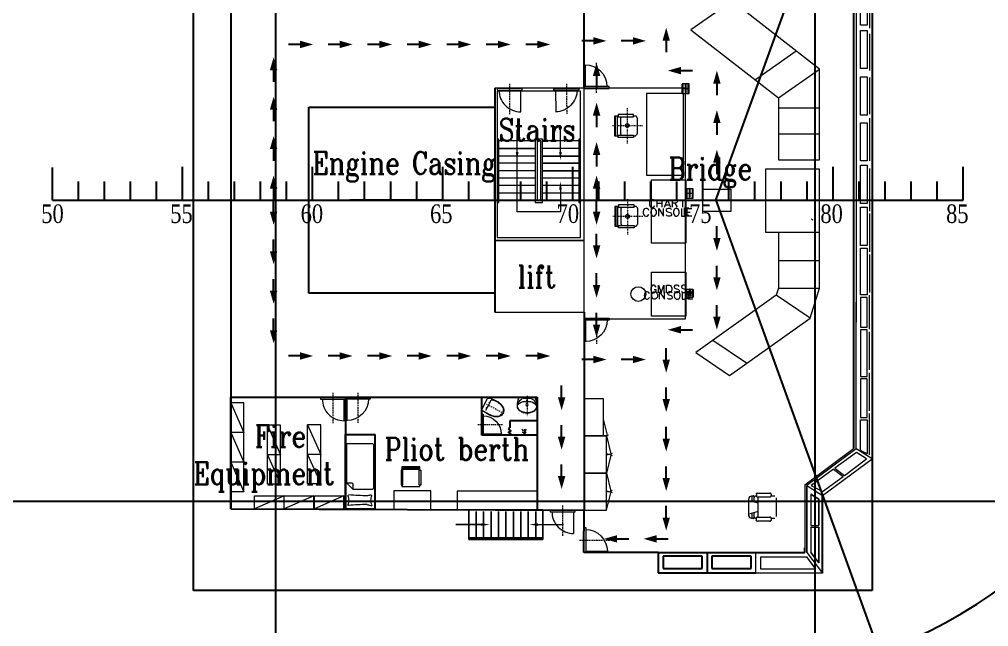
# Model space of a CAD drawing. Header units: millimetres. Extents: x -4 to 3776, y -4 to 4079.
# Drawn here: x 545.8 to 676.2, y 287.3 to 368.9 of the extents above; entities that cross this region are included whole.
import ezdxf
from ezdxf import colors
from ezdxf.entities.mleader import LeaderData, LeaderLine
from ezdxf.math import Vec2, Vec3

# ---------------------------------------------------------------- set-up
doc = ezdxf.new("R2010")
doc.units = ezdxf.units.MM
doc.linetypes.add('ACAD_ISO04W100', pattern=[30, 24, -3, 0, -3])
doc.linetypes.add('PDF_IMPORT', pattern=[1, 0.8, -0.2])
for name, color, linetype in [('BK_kedu', 255, 'Continuous'), ('PDF_0', 7, 'Continuous'), ('PDF_Back', 7, 'Continuous'), ('PDF_DECK', 7, 'Continuous'), ('PDF_DOOR', 7, 'Continuous'), ('PDF_EL_EQUIP', 7, 'Continuous'), ('PDF_frame', 7, 'Continuous'), ('PDF_FUR', 7, 'Continuous'), ('PDF_FURN', 7, 'Continuous'), ('PDF_JOINERWOEK', 7, 'Continuous'), ('PDF_SANITARY', 7, 'Continuous'), ('PDF_TEXT', 7, 'Continuous'), ('PDF_WALL', 7, 'Continuous'), ('PDF_WINDOWS', 7, 'Continuous')]:
    doc.layers.add(name, color=color, linetype=linetype)
doc.layers.add('Sheet$GRID', color=254, linetype='Continuous', true_color=0xbebebe)
doc.layers.add('刻度', color=3, linetype='ACAD_ISO04W100', lineweight=13)
doc.styles.add('ROMANC', font='ROMANC.shx', dxfattribs={"width": 0.8, "bigfont": 'HZDX.shx'})
doc.styles.get("Standard").update_dxf_attribs({"font": 'arial.ttf'})
doc.dimstyles.new('ISO-25', dxfattribs={"dimtxt": 2.5, "dimasz": 2.5, "dimexe": 1.25, "dimexo": 0.625, "dimtad": 1, "dimtxsty": 'Standard', "dimcen": 2.5, "dimadec": 0, "dimazin": 0, "dimtfac": 1, "dimtmove": 0, "dimatfit": 3, "dimfxl": 1, "dimarcsym": 0})

# ---------------------------------------------------------------- blocks, each defined once
blk = doc.blocks.new('BK_0.7')
at = {"color": 4, "lineweight": 25}
for p, q in [((0, 0), (0, 4.41)), ((17.5, 0), (17.5, 4.5)), ((3.5, 0), (3.5, 2.5)), ((7, 0), (7, 2.5)), ((10.5, 0), (10.5, 2.51)), ((14, 0), (14, 2.5)), ((0, 0), (3.5, 0)), ((3.5, 0), (7, 0)), ((7, 0), (10.5, 0)), ((10.5, 0), (14, 0)), ((14, 0), (17.5, 0))]:
    blk.add_line(p, q, dxfattribs=at)
blk = doc.blocks.new('wai bu lou ti')
at = {"layer": 'PDF_0', "transparency": 33554559}
blk.add_hatch(color=256, dxfattribs=at).paths.add_polyline_path([(3603.81, 3634.08), (3603.81, 3633.71), (3604.92, 3633.9)])
at = {"layer": 'PDF_0', "lineweight": 0}
for points in [[(3612.08, 3631.91), (3602.1, 3631.91), (3602.1, 3635.89), (3612.08, 3635.89)], [(3602.1, 3635.66), (3612.08, 3635.66)], [(3603.11, 3632.14), (3603.11, 3635.66)], [(3604.09, 3632.14), (3604.09, 3635.66)], [(3605.1, 3632.14), (3605.1, 3635.66)], [(3606.12, 3632.14), (3606.12, 3635.66)], [(3607.09, 3632.14), (3607.09, 3635.66)], [(3608.11, 3632.14), (3608.11, 3635.66)], [(3609.08, 3632.14), (3609.08, 3635.66)], [(3610.1, 3632.14), (3610.1, 3635.66)], [(3611.11, 3632.14), (3611.11, 3635.66)], [(3612.08, 3632.14), (3612.08, 3635.66)], [(3611.39, 3633.9), (3614.86, 3633.9)]]:
    blk.add_lwpolyline(points, dxfattribs=at)
for points in [[(3602.1, 3631.91), (3602.1, 3635.89), (3612.08, 3635.89), (3612.08, 3631.91)], [(3612.08, 3631.91), (3612.08, 3635.89), (3602.1, 3635.89), (3602.1, 3631.91)], [(3612.08, 3635.66), (3602.1, 3635.66)], [(3603.11, 3635.66), (3603.11, 3632.14)], [(3604.09, 3635.66), (3604.09, 3632.14)], [(3605.1, 3635.66), (3605.1, 3632.14)], [(3606.12, 3635.66), (3606.12, 3632.14)], [(3607.09, 3635.66), (3607.09, 3632.14)], [(3608.11, 3635.66), (3608.11, 3632.14)], [(3609.08, 3635.66), (3609.08, 3632.14)], [(3610.1, 3635.66), (3610.1, 3632.14)], [(3611.11, 3635.66), (3611.11, 3632.14)], [(3612.08, 3635.66), (3612.08, 3632.14)], [(3600.34, 3633.9), (3603.81, 3633.9)]]:
    blk.add_lwpolyline(points, close=True, dxfattribs=at)
at = {"layer": 'PDF_0', "lineweight": 0, "transparency": 33554559}
blk.add_solid([(3611.39, 3633.71), (3611.39, 3634.08), (3610.28, 3633.9)], dxfattribs=at)
blk = doc.blocks.new('chuang')
at = {"color": 4, "lineweight": 25}
for p, q in [((3509.12, 3491.26), (3513.12, 3491.26)), ((3509.12, 3491.26), (3509.62, 3491.26)), ((3509.12, 3491.26), (3509.12, 3481.26)), ((3513.12, 3491.26), (3513.12, 3481.26)), ((3509.12, 3481.26), (3513.12, 3481.26))]:
    blk.add_line(p, q, dxfattribs=at)
at = {"layer": 'PDF_FUR', "lineweight": 0}
for points in [[(3512.06, 3490.68, -0.024346), (3509.54, 3490.8, 0.575625), (3509.47, 3490.72)], [(3512.59, 3489.37, 0.114684), (3512.08, 3489.49, 0.024287), (3509.56, 3489.37)]]:
    blk.add_lwpolyline(points, format="xyb", dxfattribs=at)
for points in [[(3512.75, 3488.64), (3510.14, 3488.64), (3509.33, 3487.82), (3509.33, 3482.61)], [(3510.03, 3487.82), (3509.33, 3487.82), (3510.14, 3488.64), (3510.14, 3487.94)], [(3512.91, 3482.61), (3512.91, 3488.52)], [(3509.44, 3482.45), (3512.75, 3482.45)]]:
    blk.add_lwpolyline(points, dxfattribs=at)
for centre, radius, start, end in [((3507.67, 3490.11), 1.89, 359.7639, 19.0993), ((3507.67, 3490.11), 1.89, 340.9715, 0.3028), ((3512.07, 3491.89), 1.17, 270.4831, 296.631), ((3514.45, 3490.11), 1.89, 160.9715, 180.3028), ((3514.45, 3490.11), 1.89, 179.7639, 199.0993), ((3512.61, 3490.78), 0.0694, 340.9685, 100.681), ((3509.53, 3489.47), 0.0595, 160.9685, 280.681), ((3512.59, 3489.47), 0.0596, 259.3961, 19.0994), ((3512.73, 3488.5), 0.136, 359.9999, 90.0001), ((3510.01, 3487.92), 0.136, 269.9999, 0.0001), ((3509.42, 3482.59), 0.136, 179.9999, 270.0001), ((3512.73, 3482.59), 0.136, 269.9999, 0.0001)]:
    blk.add_arc(centre, radius, start, end, dxfattribs=at)
blk = doc.blocks.new('ma tong')
at = {"layer": 'PDF_SANITARY', "lineweight": 0}
for points in [[(3769.29, 3592.26), (3770.12, 3592.82), (3770.17, 3592.82)], [(3769.19, 3591.94), (3769.84, 3590.69)], [(3770.3, 3590.88), (3769.98, 3591.52), (3769.61, 3592.22)], [(3769.7, 3592.49), (3770.12, 3592.77), (3770.21, 3592.77)], [(3770.21, 3591.66), (3770.07, 3591.62)], [(3770.3, 3591.71), (3770.3, 3591.71)], [(3770.49, 3591.8), (3770.35, 3591.75)], [(3770.54, 3591.85), (3770.54, 3591.85)], [(3770.77, 3591.94), (3770.63, 3591.89)], [(3770.81, 3591.99), (3770.81, 3591.99)], [(3771.04, 3592.08), (3770.91, 3592.03)], [(3771.09, 3592.12), (3771.09, 3592.12)], [(3771.28, 3592.22), (3771.14, 3592.17)], [(3771.37, 3592.26), (3771.37, 3592.26)], [(3771.55, 3592.36), (3771.41, 3592.31)], [(3771.65, 3592.4), (3771.65, 3592.4)], [(3771.83, 3592.49), (3771.69, 3592.45)], [(3771.88, 3592.54), (3771.88, 3592.54)], [(3770.17, 3590.55), (3771.04, 3590.92), (3771.14, 3590.97)]]:
    blk.add_lwpolyline(points, dxfattribs=at)
for points in [[(3771.65, 3592.96, 0.106921), (3771.19, 3593.09, 0.074197), (3770.68, 3593.05)], [(3771.63, 3592.92, 0.106611), (3771.19, 3593.05, 0.074202), (3770.69, 3593.01)], [(3771.53, 3591.34, 0.074202), (3771.85, 3591.72, 0.106611), (3772.01, 3592.14)], [(3771.56, 3591.3, 0.074197), (3771.89, 3591.69, 0.106921), (3772.05, 3592.14)], [(3772.11, 3592.63), (3771.97, 3592.59, 0.061061), (3771.91, 3592.7)], [(3770.54, 3590.78), (3771.04, 3590.97), (3771.09, 3591.01, 0.053551), (3771.52, 3591.31)]]:
    blk.add_lwpolyline(points, format="xyb", dxfattribs=at)
for points in [[(3769.75, 3591.85), (3769.7, 3591.94), (3769.75, 3591.99), (3769.8, 3591.85)], [(3770.07, 3591.2), (3770.12, 3591.11), (3770.17, 3591.11), (3770.12, 3591.2)]]:
    blk.add_lwpolyline(points, close=True, dxfattribs=at)
at = {"layer": 'PDF_SANITARY', "linetype": 'PDF_IMPORT', "lineweight": 0, "ltscale": 0.103392}
blk.add_lwpolyline([(3770.03, 3591.57), (3769.75, 3591.43)], dxfattribs=at)
at = {"layer": 'PDF_SANITARY', "lineweight": 0}
for centre, radius, start, end in [((3771.25, 3590.53), 2.57, 102.9636, 115.2251), ((3771.25, 3590.53), 2.52, 102.9636, 115.2249), ((3771.16, 3592.19), 0.809, 36.03, 58.4144), ((3771.16, 3592.19), 0.902, 36.0299, 58.508), ((3769.4, 3592.1), 0.254, 122.0845, 206.8776), ((3771.48, 3592.38), 0.486, 23.0184, 36.9874), ((3771.16, 3592.19), 0.809, 355.7262, 18.1105), ((3771.53, 3592.33), 0.486, 17.1531, 31.1222), ((3771.53, 3592.33), 0.532, 17.1482, 31.125), ((3771.16, 3592.19), 0.902, 355.6326, 18.1107), ((3770.05, 3590.81), 0.254, 207.263, 292.056), ((3770.47, 3590.99), 0.208, 207.2634, 292.0541), ((3769.87, 3593.21), 2.57, 298.9154, 311.1769)]:
    blk.add_arc(centre, radius, start, end, dxfattribs=at)
blk = doc.blocks.new('xi shou tai')
at = {"layer": 'PDF_SANITARY', "linetype": 'PDF_IMPORT', "lineweight": 0, "ltscale": 0.138715}
blk.add_lwpolyline([(3766.46, 3590.29), (3766.46, 3593.06)], dxfattribs=at)
at = {"layer": 'PDF_SANITARY', "lineweight": 0}
blk.add_lwpolyline([(3767.54, 3590.59, 0.078584), (3767.71, 3591.63), (3767.75, 3591.72), (3767.75, 3591.81), (3767.71, 3591.91), (3767.66, 3592), (3767.62, 3592.09), (3767.57, 3592.18), (3767.48, 3592.28), (3767.43, 3592.37), (3767.34, 3592.41), (3767.2, 3592.46), (3767.11, 3592.51), (3766.97, 3592.55), (3766.88, 3592.6), (3766.74, 3592.64), (3766.6, 3592.64), (3766.46, 3592.64), (3766.32, 3592.64), (3766.23, 3592.64), (3766.09, 3592.6), (3765.95, 3592.6), (3765.86, 3592.55), (3765.72, 3592.51), (3765.63, 3592.41), (3765.53, 3592.37), (3765.44, 3592.28), (3765.35, 3592.23), (3765.3, 3592.14), (3765.21, 3592.04), (3765.16, 3591.95), (3765.16, 3591.86), (3765.16, 3591.72), (3765.16, 3591.63, 0.087176), (3765.34, 3590.59)], format="xyb", dxfattribs=at)
blk.add_lwpolyline([(3767.11, 3590.66), (3765.81, 3590.66)], dxfattribs=at)
for centre, radius in [((3766.44, 3591.51), 0.162), ((3766.44, 3590.96), 0.0694)]:
    blk.add_circle(centre, radius, dxfattribs=at)
for centre, radius, start, end in [((3766.25, 3591.7), 1.09, 180.7415, 243.0343), ((3766.62, 3591.65), 1.04, 294.7683, 0.7637), ((3766.11, 3592.34), 1.27, 223.6266, 274.856), ((3766.44, 3590.96), 0.208, 25.9375, 154.0625), ((3766.71, 3592.34), 1.27, 265.144, 316.3734)]:
    blk.add_arc(centre, radius, start, end, dxfattribs=at)
for points in [[(3765.8, 3592.48), (3765.38, 3592.31), (3765.14, 3592), (3765.17, 3591.67)], [(3767.14, 3592.47), (3766.74, 3592.64), (3766.22, 3592.64), (3765.8, 3592.48)], [(3767.7, 3591.65), (3767.76, 3591.98), (3767.54, 3592.29), (3767.14, 3592.47)]]:
    blk.add_open_spline(points, degree=3, dxfattribs=at)
blk = doc.blocks.new('淋浴头')
at = {"layer": 'PDF_SANITARY', "lineweight": 0}
for points in [[(3767.92, 3591.66), (3767.92, 3591.15)], [(3768.11, 3591.52), (3768.39, 3591.71)], [(3767.65, 3591.43), (3768.39, 3591.43)], [(3768.11, 3591.29), (3768.39, 3591.15)]]:
    blk.add_lwpolyline(points, dxfattribs=at)
blk.add_circle((3767.9, 3591.45), 0.116, dxfattribs=at)
blk = doc.blocks.new('厕所')
at = {"color": 4, "lineweight": 25}
for p, q in [((3738.24, 3597.71), (3730.74, 3597.71)), ((3730.74, 3597.71), (3730.74, 3592.72)), ((3734.33, 3596.87), (3734.49, 3596.75)), ((3734.49, 3595.79), (3734.49, 3596.75)), ((3738.24, 3595.79), (3734.49, 3595.79))]:
    blk.add_line(p, q, dxfattribs=at)
blk.add_lwpolyline([(3734.49, 3597.71), (3734.65, 3597.54), (3734.33, 3597.32), (3734.65, 3597.13), (3734.33, 3596.87)], dxfattribs=at)
at = {"layer": 'PDF_DOOR', "lineweight": 0}
blk.add_lwpolyline([(3730.74, 3597.71), (3730.74, 3594.92), (3730.93, 3594.92), (3730.93, 3597.71)], close=True, dxfattribs=at)
blk.add_lwpolyline([(3730.93, 3597.54), (3733.36, 3597.54)], dxfattribs=at)
at = {"layer": 'PDF_DOOR', "linetype": 'PDF_IMPORT', "lineweight": 0, "ltscale": 0.231192}
blk.add_lwpolyline([(3730.22, 3596.31), (3733.62, 3596.31)], dxfattribs=at)
at = {"layer": 'PDF_DOOR', "lineweight": 0}
blk.add_arc((3730.92, 3597.56), 2.44, 270, 0, dxfattribs=at)
at = {"color": 4, "lineweight": 25, "rotation": 270}
blk.add_blockref('淋浴头', (145.03, 7365.31), dxfattribs=at)
at = {"color": 4, "lineweight": 25}
for name, p in [('ma tong', (-38.36, 2.18)), ('xi shou tai', (-29.62, 2.13))]:
    blk.add_blockref(name, p, dxfattribs=at)
blk = doc.blocks.new('men')
at = {"layer": 'PDF_DOOR', "lineweight": 0}
blk.add_lwpolyline([(3722.17, 3595.9), (3722.17, 3593.11), (3722.37, 3593.11), (3722.37, 3595.9)], close=True, dxfattribs=at)
blk.add_lwpolyline([(3722.37, 3595.73), (3724.8, 3595.73)], dxfattribs=at)
at = {"layer": 'PDF_DOOR', "linetype": 'PDF_IMPORT', "lineweight": 0, "ltscale": 0.231192}
blk.add_lwpolyline([(3721.66, 3594.5), (3725.05, 3594.5)], dxfattribs=at)
at = {"layer": 'PDF_DOOR', "lineweight": 0}
blk.add_arc((3722.35, 3595.75), 2.44, 270, 0, dxfattribs=at)
blk = doc.blocks.new('内部楼梯')
at = {"layer": 'PDF_0', "lineweight": 0}
for points in [[(3611.23, 3568), (3611.23, 3570.96)], [(3617.05, 3568), (3617.05, 3570.96)], [(3613.63, 3569.48), (3608.78, 3569.48)], [(3617.05, 3562.91), (3617.05, 3559.95), (3611.23, 3559.95), (3611.23, 3569.48)], [(3619.5, 3569.48), (3614.65, 3569.48)], [(3619.5, 3568.46), (3614.65, 3568.46)], [(3613.63, 3567.44), (3608.78, 3567.44)], [(3613.63, 3566.47), (3608.78, 3566.47)], [(3613.63, 3565.45), (3608.78, 3565.45)], [(3613.63, 3564.48), (3608.78, 3564.48)], [(3619.5, 3564.48), (3614.65, 3564.48)], [(3613.63, 3563.47), (3608.78, 3563.47)], [(3619.5, 3563.47), (3614.65, 3563.47)], [(3613.63, 3562.45), (3608.78, 3562.45)], [(3619.5, 3562.45), (3614.65, 3562.45)], [(3613.63, 3561.48), (3608.78, 3561.48)], [(3619.5, 3561.48), (3614.65, 3561.48)]]:
    blk.add_lwpolyline(points, dxfattribs=at)
for points in [[(3608.78, 3561.2), (3608.78, 3569.71), (3608.54, 3569.71), (3608.54, 3561.2)], [(3613.63, 3569.71), (3613.63, 3561.2), (3614.65, 3561.2), (3614.65, 3569.71)], [(3613.91, 3569.48), (3613.91, 3561.48), (3614.42, 3561.48), (3614.42, 3569.48)], [(3619.73, 3561.2), (3619.73, 3569.71), (3619.5, 3569.71), (3619.5, 3561.2)], [(3608.78, 3568.46), (3613.63, 3568.46)], [(3614.65, 3567.44), (3619.5, 3567.44)], [(3614.65, 3566.47), (3619.5, 3566.47)], [(3614.65, 3565.45), (3619.5, 3565.45)]]:
    blk.add_lwpolyline(points, close=True, dxfattribs=at)
at = {"layer": 'PDF_0', "lineweight": 0, "transparency": 33554559}
for points in [[(3611.41, 3568), (3611.04, 3568), (3611.23, 3566.89)], [(3617.24, 3568), (3616.87, 3568), (3617.05, 3566.89)], [(3617.24, 3562.91), (3616.87, 3562.91), (3617.05, 3564.02)]]:
    blk.add_solid(points, dxfattribs=at)
at = {"layer": 'PDF_DOOR', "lineweight": 0}
for points in [[(3608.54, 3575.81), (3608.54, 3575.81)], [(3619.73, 3575.81), (3619.73, 3575.81)]]:
    blk.add_lwpolyline(points, dxfattribs=at)
at = {"layer": 'PDF_JOINERWOEK', "lineweight": 0}
blk.add_lwpolyline([(3608.54, 3576.18), (3608.54, 3556.48), (3619.73, 3556.48), (3619.73, 3576.18)], close=True, dxfattribs=at)
blk = doc.blocks.new('boli')
at = {"lineweight": 25}
for p, q in [((5456.64, 3248.77), (5463.2, 3248.77)), ((5456.64, 3248.77), (5456.64, 3246.04)), ((5463.2, 3248.77), (5469.77, 3248.77)), ((5463.2, 3248.77), (5463.2, 3246.04)), ((5478.74, 3248.77), (5478.74, 3238.37)), ((5462.55, 3248.26), (5457.29, 3248.26)), ((5457.29, 3248.26), (5457.29, 3246.6)), ((5462.55, 3246.6), (5462.55, 3248.26)), ((5463.85, 3248.26), (5463.85, 3246.6)), ((5469.12, 3248.26), (5463.85, 3248.26)), ((5469.12, 3246.6), (5469.12, 3248.26)), ((5456.64, 3246.04), (5463.2, 3246.04)), ((5457.29, 3246.6), (5462.55, 3246.6)), ((5463.2, 3246.04), (5469.77, 3246.04)), ((5463.85, 3246.6), (5469.12, 3246.6)), ((5469.77, 3246.04), (5476.33, 3246.04)), ((5476.33, 3246.04), (5476.33, 3245.72)), ((5485.4, 3233.47), (5485.4, 3163.88)), ((5482.9, 3232.03), (5482.9, 3165.27)), ((5478.74, 3148.53), (5478.74, 3158.98)), ((5456.64, 3151.3), (5463.2, 3151.3)), ((5456.64, 3151.3), (5456.64, 3148.57)), ((5463.2, 3151.3), (5469.77, 3151.3)), ((5463.2, 3151.3), (5463.2, 3148.57)), ((5469.77, 3151.3), (5476.33, 3151.3)), ((5476.33, 3151.3), (5476.33, 3151.94)), ((5462.55, 3150.79), (5457.29, 3150.79)), ((5457.29, 3150.79), (5457.29, 3149.13)), ((5462.55, 3149.13), (5462.55, 3150.79)), ((5469.12, 3150.79), (5463.85, 3150.79)), ((5463.85, 3150.79), (5463.85, 3149.13)), ((5469.12, 3149.13), (5469.12, 3150.79)), ((5456.64, 3148.57), (5463.2, 3148.57)), ((5457.29, 3149.13), (5462.55, 3149.13)), ((5463.2, 3148.57), (5469.77, 3148.57)), ((5463.85, 3149.13), (5469.12, 3149.13))]:
    blk.add_line(p, q, dxfattribs=at)
at = {"layer": 'PDF_0', "lineweight": 0}
for points in [[(5476.61, 3246.04), (5478.74, 3248.77), (5469.77, 3248.77), (5469.77, 3246.04)], [(5477.17, 3242.62), (5478.23, 3242.62)], [(5477.17, 3242.39), (5478.23, 3242.39)], [(5476.33, 3236.84), (5482.9, 3232.03)], [(5480.22, 3234.81), (5481.51, 3235.78)], [(5480.4, 3234.71), (5481.7, 3235.64)], [(5483.27, 3232.13), (5483.27, 3182.28)], [(5483.27, 3165.22), (5483.27, 3184.96)], [(5476.33, 3160.41), (5482.9, 3165.27), (5482.9, 3184.69)], [(5480.4, 3162.63), (5481.7, 3161.66)], [(5480.22, 3162.49), (5481.51, 3161.52)], [(5477.17, 3154.95), (5478.23, 3154.95)], [(5477.17, 3154.72), (5478.23, 3154.72)], [(5476.61, 3151.3), (5478.74, 3148.53), (5469.77, 3148.53), (5469.77, 3151.3)]]:
    blk.add_lwpolyline(points, dxfattribs=at)
for points in [[(5485.4, 3233.47), (5483.27, 3232.13), (5476.61, 3237.03), (5478.74, 3238.37)], [(5476.61, 3160.32), (5478.74, 3158.98), (5485.4, 3163.88), (5483.27, 3165.22)]]:
    blk.add_lwpolyline(points, close=True, dxfattribs=at)
at = {"layer": 'PDF_DECK', "lineweight": 0}
for points in [[(5476.61, 3237.03), (5476.61, 3246.04)], [(5476.33, 3236.84), (5476.33, 3245.72)], [(5476.33, 3160.41), (5476.33, 3151.58)]]:
    blk.add_lwpolyline(points, dxfattribs=at)
at = {"layer": 'PDF_DECK', "color": 240, "lineweight": 0, "true_color": 0xec1f23}
blk.add_lwpolyline([(5476.33, 3160.41), (5476.33, 3151.58)], dxfattribs=at)
at = {"layer": 'PDF_DECK', "lineweight": 0}
blk.add_lwpolyline([(5476.61, 3151.3), (5476.61, 3160.32)], close=True, dxfattribs=at)
at = {"layer": 'PDF_WINDOWS', "lineweight": 0}
for points in [[(5470.41, 3246.6), (5476.56, 3246.6), (5477.77, 3248.26), (5470.41, 3248.26)], [(5470.41, 3246.6), (5476.56, 3246.6), (5477.77, 3248.26), (5470.41, 3248.26)], [(5483.82, 3228.19), (5484.75, 3228.19), (5484.75, 3232.86), (5483.82, 3232.31)], [(5483.82, 3222.19), (5483.82, 3227.32), (5484.75, 3227.32), (5484.75, 3222.19)], [(5483.82, 3216.37), (5483.82, 3221.5), (5484.75, 3221.5), (5484.75, 3216.37)], [(5483.82, 3210.12), (5483.82, 3215.25), (5484.75, 3215.25), (5484.75, 3210.12)], [(5483.82, 3203.95), (5483.82, 3209.08), (5484.75, 3209.08), (5484.75, 3203.95)], [(5483.82, 3198.24), (5483.82, 3203.37), (5484.75, 3203.37), (5484.75, 3198.24)], [(5483.82, 3192.59), (5483.82, 3197.72), (5484.75, 3197.72), (5484.75, 3192.59)], [(5483.82, 3185.93), (5483.82, 3192.22), (5484.75, 3192.22), (5484.75, 3185.93)], [(5483.82, 3185.61), (5483.82, 3181.59), (5484.75, 3181.59), (5484.75, 3185.61)], [(5483.82, 3181.26), (5483.82, 3174.98), (5484.75, 3174.98), (5484.75, 3181.26)], [(5483.82, 3174.65), (5483.82, 3169.47), (5484.75, 3169.47), (5484.75, 3174.65)], [(5483.82, 3169.15), (5484.75, 3169.15), (5484.75, 3164.57), (5483.82, 3165.03)], [(5470.41, 3150.7), (5476.56, 3150.7), (5477.77, 3149.08), (5470.41, 3149.08)], [(5470.41, 3150.7), (5476.56, 3150.7), (5477.77, 3149.08), (5470.41, 3149.08)]]:
    blk.add_lwpolyline(points, close=True, dxfattribs=at)
for points in [[(5477.17, 3242.62), (5477.17, 3246), (5478.23, 3247.38), (5478.23, 3242.62), (5478.23, 3247.38), (5477.17, 3246)], [(5477.17, 3238.14), (5478.23, 3238.88), (5478.23, 3242.39), (5478.23, 3238.88), (5477.17, 3238.14), (5477.17, 3242.39)], [(5480.22, 3234.81), (5477.21, 3236.98), (5478.74, 3237.86), (5481.51, 3235.78)], [(5481.7, 3235.64), (5484.66, 3233.42), (5483.32, 3232.59), (5480.4, 3234.71)], [(5485.03, 3232.58), (5485.03, 3227.68)], [(5485.03, 3226.69), (5485.03, 3221.79)], [(5485.03, 3221.03), (5485.03, 3216.13)], [(5485.03, 3215.16), (5485.03, 3210.26)], [(5485.03, 3209.7), (5485.03, 3203.96)], [(5485.03, 3202.95), (5485.03, 3197.22)], [(5485.03, 3196.89), (5485.03, 3191.71)], [(5485.03, 3191.39), (5485.03, 3186.26)], [(5485.03, 3181.31), (5485.03, 3185.89)], [(5485.03, 3175.85), (5485.03, 3180.99)], [(5485.03, 3170.35), (5485.03, 3175.48)], [(5485.03, 3164.43), (5485.03, 3169.98)], [(5481.7, 3161.66), (5484.66, 3163.88), (5483.32, 3164.76), (5480.4, 3162.63)], [(5480.22, 3162.49), (5477.21, 3160.32), (5478.74, 3159.49), (5481.51, 3161.52)], [(5477.17, 3159.16), (5478.23, 3158.47), (5478.23, 3154.95), (5478.23, 3158.47), (5477.17, 3159.16), (5477.17, 3154.95)], [(5477.17, 3154.72), (5477.17, 3151.3), (5478.23, 3149.91), (5478.23, 3154.72), (5478.23, 3149.91), (5477.17, 3151.3)]]:
    blk.add_lwpolyline(points, dxfattribs=at)
blk = doc.blocks.new('椅子')
at = {"layer": 'PDF_FUR', "lineweight": 0}
for points in [[(0.18, 2.4), (0, 2.4), (0, 0), (0.18, 0)], [(2.22, 0), (2.68, 0), (2.68, 2.4), (2.22, 2.4)], [(2.31, 0), (2.31, 2.4)], [(2.5, 0), (2.5, 2.4)]]:
    blk.add_lwpolyline(points, dxfattribs=at)
for points in [[(2.22, 2.5), (0.18, 2.5), (0.18, 2.27), (2.22, 2.27)], [(2.22, 0.09), (2.22, -0.14), (0.18, -0.14), (0.18, 0.09)]]:
    blk.add_lwpolyline(points, close=True, dxfattribs=at)
blk = doc.blocks.new('*D429')
at = {"color": 0, "lineweight": -2, "transparency": 16777216}
blk.add_arc((639.49, 344.6), 64.65, 292.0801, 67.9199, dxfattribs=at)
at = {"color": 0, "lineweight": 25, "transparency": 16777216}
for points in [[(663.64, 404.12), (663.94, 404.9), (661.45, 405.41)], [(663.94, 284.3), (663.64, 285.08), (661.45, 283.8)]]:
    blk.add_solid(points, dxfattribs=at)
at = {"layer": 'Defpoints', "color": 0, "lineweight": 25, "transparency": 16777216}
for p in [(664.26, 413.18), (639.49, 344.6), (639.49, 344.6), (698.83, 318.95), (664.44, 275.53)]:
    blk.add_point(p, dxfattribs=at)
at = {"color": 0, "lineweight": 25, "transparency": 16777216, "insert": (702.24, 344.6), "char_height": 2.5, "attachment_point": 5, "rotation": 90}
blk.add_mtext('140°', dxfattribs=at)
blk = doc.blocks.new('jiantou')
at = {"color": 1, "lineweight": 25}
blk.add_line((3589.24, 3590.6), (3590.8, 3590.6), dxfattribs=at)
blk.add_lwpolyline([(3587.49, 3590.6, 0, 1, 0), (3589.24, 3590.6, 1, 1, 0)], format="xyseb", dxfattribs=at)
blk = doc.blocks.new('*U477')
at = {"color": 4, "lineweight": 25, "xscale": -1}
blk.add_blockref('jiantou', (3589.14, -3590.6), dxfattribs=at)
blk = doc.blocks.new('*U478')
at = {"color": 0, "linetype": 'ByBlock', "lineweight": -2, "transparency": 16777216}
for p in [(0, 0), (5.32, 0), (10.64, 0), (15.96, 0), (21.28, 0), (26.6, 0), (31.92, 0)]:
    blk.add_blockref('*U477', p, dxfattribs=at)
blk = doc.blocks.new('*U480')
at = {"color": 4, "lineweight": 25, "xscale": -1}
blk.add_blockref('jiantou', (3589.14, -3590.6), dxfattribs=at)
blk = doc.blocks.new('*U481')
at = {"color": 0, "linetype": 'ByBlock', "lineweight": -2, "transparency": 16777216}
for p in [(0, 0), (5.32, 0), (10.64, 0), (15.96, 0), (21.28, 0), (26.6, 0), (31.92, 0)]:
    blk.add_blockref('*U480', p, dxfattribs=at)

msp = doc.modelspace()

# ---------------------------------------------------------------- linework, layer by layer
at = {"color": 4, "lineweight": 25}
for p, q in [((639.485, 344.602), (664.261, 413.177)), ((569.235, 292.102), (569.235, 397.102)), ((660.485, 397.102), (660.485, 292.102)), ((574.235, 386.102), (574.235, 303.102)), ((621.757, 359.652), (621.757, 386.102)), ((609.735, 359.652), (609.735, 329.551)), ((584.735, 344.602), (584.735, 357.102)), ((584.735, 357.102), (609.735, 357.102)), ((609.735, 357.102), (609.735, 332.102)), ((569.235, 344.602), (569.235, 346.583)), ((567.735, 344.602), (569.235, 344.602)), ((584.735, 332.102), (584.735, 344.602)), ((602.735, 344.602), (590.235, 344.602)), ((639.485, 344.602), (664.439, 275.534)), ((609.735, 332.102), (584.735, 332.102)), ((621.757, 329.551), (621.756, 302.912)), ((574.235, 303.102), (574.235, 318.102)), ((574.235, 318.102), (594.235, 318.102)), ((589.644, 318.102), (589.644, 303.102)), ((594.235, 318.102), (615.425, 318.102)), ((615.425, 318.102), (615.425, 304.144)), ((615.425, 304.144), (615.425, 303.102)), ((574.235, 303.102), (621.736, 302.912)), ((621.736, 297.231), (621.758, 302.912)), ((631.725, 297.231), (621.736, 297.231)), ((660.485, 292.102), (569.235, 292.102))]:
    msp.add_line(p, q, dxfattribs=at)
at = {"layer": 'PDF_0', "lineweight": 0}
for points in [[(653.389, 350.011), (653.389, 362.218), (641.645, 371.373), (636.096, 367.489), (647.887, 358.38), (647.887, 350.011)], [(634.935, 360.254), (634.935, 358.959), (635.86, 358.959), (635.86, 360.254)], [(635.12, 347.954), (635.12, 358.959), (630.126, 358.959), (630.126, 347.954)], [(653.389, 348.762), (646.13, 348.762), (646.13, 340.301), (647.887, 340.301), (647.887, 332.764), (647.563, 331.839), (636.79, 324.117), (641.321, 321.019), (652.141, 328.741), (653.389, 332.764)], [(630.82, 338.845), (630.82, 347.353), (635.444, 347.353), (635.444, 338.845)], [(635.49, 346.151), (635.49, 344.856), (636.415, 344.856), (636.415, 346.151)], [(609.735, 339.169), (609.735, 329.551), (621.757, 329.551), (621.757, 339.169)], [(630.82, 328.996), (630.82, 334.915), (635.444, 334.915), (635.444, 328.996)], [(635.49, 332.603), (635.49, 331.586), (636.415, 331.586), (636.415, 332.603)], [(636.036, 332.695), (636.036, 331.677), (635.943, 331.677), (635.943, 332.695)], [(636.415, 332.603), (636.415, 331.586), (636.322, 331.586), (636.322, 332.603)], [(635.582, 332.141), (635.582, 332.048), (636.322, 332.048), (636.322, 332.141)]]:
    msp.add_lwpolyline(points, close=True, dxfattribs=at)
for points in [[(650.291, 364.622), (644.789, 360.784)], [(647.887, 358.38), (653.389, 362.218)], [(647.887, 357.039), (653.436, 357.039)], [(647.887, 353.525), (653.389, 353.525)], [(647.887, 340.301), (653.389, 340.301)], [(647.887, 336.509), (653.389, 336.509)], [(647.887, 332.764), (653.389, 332.764)], [(652.141, 328.741), (647.563, 331.839)], [(643.587, 322.684), (639.055, 325.736)]]:
    msp.add_lwpolyline(points, dxfattribs=at)
at = {"layer": 'PDF_Back', "lineweight": 0}
for points in [[(634.935, 358.959), (634.935, 360.207), (635.028, 360.207), (635.028, 358.959)], [(635.389, 359.05), (635.389, 360.299), (635.435, 360.299), (635.435, 359.05)], [(635.767, 358.959), (635.767, 360.207), (635.814, 360.207), (635.814, 358.959)], [(635.028, 359.56), (635.028, 359.652), (635.767, 359.652), (635.767, 359.56)], [(626.335, 356.138), (626.335, 355.815), (628.415, 355.815), (628.415, 356.138)], [(626.335, 353.04), (626.335, 353.364), (628.415, 353.364), (628.415, 353.04)], [(635.536, 344.902), (635.536, 346.151), (635.582, 346.151), (635.582, 344.902)], [(635.582, 345.504), (635.582, 345.55), (636.322, 345.55), (636.322, 345.504)], [(635.943, 344.994), (635.943, 346.242), (635.99, 346.242), (635.99, 344.994)], [(636.322, 344.902), (636.322, 346.151), (636.368, 346.151), (636.368, 344.902)], [(626.381, 343.978), (626.381, 343.654), (628.462, 343.654), (628.462, 343.978)], [(626.381, 340.88), (626.381, 341.203), (628.462, 341.203), (628.462, 340.88)], [(624.764, 312.899), (621.758, 312.899), (621.758, 307.905), (624.764, 307.905)], [(624.764, 307.905), (621.758, 307.905), (621.758, 302.912), (624.764, 302.912)]]:
    msp.add_lwpolyline(points, close=True, dxfattribs=at)
for points in [[(626.335, 355.907), (625.826, 355.907), (625.826, 353.272), (626.335, 353.272)], [(625.965, 353.272), (625.965, 355.907)], [(626.242, 353.272), (626.242, 355.907)], [(628.693, 355.907), (628.415, 355.907)], [(626.705, 353.503), (626.705, 355.676)], [(628.924, 353.503), (628.924, 355.676)], [(628.415, 353.272), (628.693, 353.272)], [(626.381, 343.746), (625.872, 343.746), (625.872, 341.111), (626.381, 341.111)], [(626.057, 341.111), (626.057, 343.746)], [(626.288, 341.111), (626.288, 343.746)], [(626.751, 341.342), (626.751, 343.515)], [(628.739, 343.746), (628.462, 343.746)], [(628.97, 341.342), (628.97, 343.515)], [(628.462, 341.111), (628.739, 341.111)], [(624.764, 312.899), (625.365, 310.495)], [(625.365, 310.31), (624.764, 307.905), (625.365, 305.501)], [(624.764, 302.912), (625.365, 305.27)], [(646.766, 305.179), (645.055, 305.179)], [(646.904, 305.062), (646.904, 304.877)], [(643.899, 302.174), (643.899, 304.44)], [(643.899, 304.208), (645.147, 303.931)], [(644.5, 304.81), (644.269, 304.81)], [(644.361, 304.116), (644.361, 304.81)], [(644.639, 304.023), (644.639, 304.671)], [(644.916, 304.81), (644.824, 304.81)], [(644.916, 305.041), (644.916, 304.856)], [(646.766, 304.671), (645.055, 304.671)], [(645.147, 301.943), (645.147, 304.671)], [(647.413, 304.81), (646.904, 304.81)], [(647.644, 302.081), (647.644, 304.578)], [(645.147, 302.729), (643.899, 302.405)], [(644.361, 301.804), (644.361, 302.498)], [(644.639, 301.943), (644.639, 302.59)], [(644.5, 301.804), (644.269, 301.804)], [(644.916, 301.573), (644.916, 301.804), (644.824, 301.804)], [(646.766, 301.943), (645.055, 301.943)], [(646.766, 301.434), (645.055, 301.434)], [(647.413, 301.804), (646.904, 301.804), (646.904, 301.573)]]:
    msp.add_lwpolyline(points, dxfattribs=at)
at = {"layer": 'PDF_Back', "linetype": 'PDF_IMPORT', "lineweight": 0, "ltscale": 0.138715}
for points in [[(627.583, 352.208), (627.583, 357.017)], [(629.618, 354.612), (625.549, 354.612)], [(627.629, 340.001), (627.629, 344.81)], [(629.664, 342.406), (625.595, 342.406)]]:
    msp.add_lwpolyline(points, dxfattribs=at)
at = {"layer": 'PDF_Back', "lineweight": 0}
for centre in [(627.56, 354.636), (627.606, 342.429)]:
    msp.add_circle(centre, 0.254, dxfattribs=at)
for centre, radius, start, end in [((628.67, 355.699), 0.208, 359.99481, 90.00519), ((626.912, 355.699), 0.208, 148.4496, 180.01067), ((626.912, 353.526), 0.208, 179.98452, 211.54884), ((628.67, 353.526), 0.208, 269.99155, 0.00845), ((626.959, 343.538), 0.208, 148.4496, 180.01067), ((628.716, 343.538), 0.208, 359.99481, 90.00519), ((626.959, 341.365), 0.208, 179.98452, 211.54884), ((628.716, 341.365), 0.208, 269.99155, 0.00845), ((624.833, 311.813), 1.411, 266.61612, 301.42759), ((624.833, 309.038), 1.41, 58.56891, 93.39042), ((624.833, 306.819), 1.411, 266.61612, 301.42759), ((624.833, 304.044), 1.41, 58.56891, 93.39042), ((645.032, 305.064), 0.162, 89.95573, 179.95587), ((646.743, 305.064), 0.162, 359.97044, 90.02956), ((644.246, 304.463), 0.347, 90.01056, 179.98333), ((644.477, 304.694), 0.162, 359.97044, 90.02956), ((644.801, 304.648), 0.162, 89.95694, 179.96303), ((645.032, 304.879), 0.162, 180.0114, 270.03584), ((646.743, 304.879), 0.162, 269.97044, 0.02956), ((644.246, 302.197), 0.347, 180.01667, 270.00549), ((644.477, 301.966), 0.162, 269.97044, 0.02956), ((644.801, 302.012), 0.162, 180.03697, 270.04306), ((645.032, 301.827), 0.162, 89.99537, 179.96697), ((645.032, 301.596), 0.162, 180.04413, 270.04427), ((646.743, 301.827), 0.162, 359.97044, 90.02956), ((646.743, 301.596), 0.162, 269.97044, 0.02956)]:
    msp.add_arc(centre, radius, start, end, dxfattribs=at)
at = {"layer": 'PDF_EL_EQUIP', "lineweight": 0}
msp.add_lwpolyline([(641.48, 346.105), (641.48, 343.099), (637.735, 343.099), (637.735, 346.105)], close=True, dxfattribs=at)
at = {"layer": 'PDF_frame', "lineweight": 0}
for points in [[(635.573, 346.15), (635.573, 345.133)], [(635.952, 346.058), (635.952, 345.041)]]:
    msp.add_lwpolyline(points, dxfattribs=at)
at = {"layer": 'PDF_FUR', "lineweight": 0}
for points in [[(575.992, 313.363), (575.992, 317.34), (574.235, 317.34), (575.992, 313.363), (574.235, 313.363), (574.235, 317.34)], [(580.931, 310.376), (580.931, 314.353), (579.174, 314.353), (580.931, 310.376), (579.174, 310.376), (579.174, 314.353)], [(586.319, 310.422), (586.319, 314.399), (584.562, 314.399), (586.319, 310.422), (584.562, 310.422), (584.562, 314.399)], [(575.992, 309.387), (575.992, 313.363), (574.235, 313.363), (575.992, 309.387), (574.235, 309.387), (574.235, 313.363)], [(580.931, 306.4), (580.931, 310.376), (579.174, 310.376), (580.931, 306.4), (579.174, 306.4), (579.174, 310.376)], [(586.319, 306.446), (586.319, 310.422), (584.562, 310.422), (586.319, 306.446), (584.562, 306.446), (584.562, 310.422)], [(575.992, 305.41), (575.992, 309.387), (574.235, 309.387), (575.992, 305.41), (574.235, 305.41), (574.235, 309.387)], [(577.412, 303.102), (581.388, 303.102), (581.388, 304.859), (577.412, 303.102), (577.412, 304.859), (581.388, 304.859)], [(581.418, 303.102), (585.395, 303.102), (585.395, 304.859), (581.418, 303.102), (581.418, 304.859), (585.395, 304.859)], [(585.473, 303.102), (589.449, 303.102), (589.449, 304.859), (585.473, 303.102), (585.473, 304.859), (589.449, 304.859)]]:
    msp.add_lwpolyline(points, dxfattribs=at)
for points in [[(596.153, 303.014), (601.147, 303.014), (601.147, 305.511), (596.153, 305.511)], [(604.697, 302.98), (615.425, 302.98), (615.425, 305.477), (604.697, 305.477)]]:
    msp.add_lwpolyline(points, close=True, dxfattribs=at)
msp.add_circle((629.04, 331.979), 0.994, dxfattribs=at)
at = {"layer": 'PDF_FURN', "lineweight": 0}
for points in [[(621.757, 328.673), (635.397, 328.673), (635.397, 359.652), (621.757, 359.652)], [(624.348, 314.98), (624.856, 312.992)]]:
    msp.add_lwpolyline(points, dxfattribs=at)
msp.add_lwpolyline([(624.348, 317.893), (621.758, 317.893), (621.758, 312.899), (624.348, 312.899)], close=True, dxfattribs=at)
msp.add_arc((624.417, 314.078), 1.179, 266.61049, 301.43249, dxfattribs=at)
at = {"layer": 'PDF_TEXT', "lineweight": 0}
for points in [[(631.56, 343.654), (631.56, 344.671)], [(631.56, 344.209), (632.207, 344.209)], [(632.207, 344.671), (632.207, 343.654)], [(632.577, 343.654), (632.947, 344.671), (633.363, 343.654)], [(633.64, 343.654), (633.64, 344.671), (634.057, 344.671), (634.195, 344.625), (634.241, 344.579), (634.288, 344.486), (634.288, 344.394), (634.241, 344.301), (634.195, 344.255), (634.057, 344.209), (633.64, 344.209)], [(633.964, 344.209), (634.288, 343.654)], [(634.611, 344.671), (635.305, 344.671)], [(634.981, 344.671), (634.981, 343.654)], [(630.45, 343.238), (630.404, 343.33), (630.311, 343.423), (630.219, 343.469), (630.034, 343.469), (629.895, 343.423), (629.803, 343.33), (629.756, 343.238), (629.71, 343.099), (629.71, 342.868), (629.756, 342.729), (629.803, 342.637), (629.895, 342.498), (630.034, 342.452), (630.219, 342.452), (630.311, 342.498), (630.404, 342.637), (630.45, 342.729)], [(631.791, 342.452), (631.791, 343.469), (632.438, 342.452), (632.438, 343.469)], [(632.716, 343.978), (633.224, 343.978)], [(633.502, 343.33), (633.409, 343.423), (633.27, 343.469), (633.039, 343.469), (632.901, 343.423), (632.808, 343.33), (632.808, 343.238), (632.854, 343.145), (632.901, 343.099), (632.993, 343.053), (633.317, 342.96), (633.409, 342.914), (633.455, 342.868), (633.502, 342.775), (633.502, 342.637), (633.409, 342.498), (633.27, 342.452), (633.039, 342.452), (632.901, 342.498), (632.808, 342.637)], [(634.843, 343.469), (634.843, 342.452), (635.397, 342.452)], [(635.851, 342.543), (635.25, 342.543), (635.25, 343.561), (635.851, 343.561)], [(635.25, 343.098), (635.62, 343.098)], [(636.23, 342.452), (635.629, 342.452), (635.629, 343.469), (636.23, 343.469)], [(635.629, 343.007), (635.999, 343.007)], [(652.326, 342.104), (652.511, 341.965)], [(631.421, 332.927), (631.375, 333.019), (631.282, 333.112), (631.19, 333.158), (631.005, 333.158), (630.912, 333.112), (630.82, 333.019), (630.774, 332.927), (630.727, 332.788), (630.727, 332.557), (630.774, 332.418), (630.82, 332.326), (630.912, 332.233), (631.005, 332.141), (631.19, 332.141), (631.282, 332.233), (631.375, 332.326), (631.421, 332.418), (631.421, 332.557), (631.19, 332.557)], [(631.745, 332.141), (631.745, 333.158), (632.115, 332.141), (632.484, 333.158), (632.484, 332.141)], [(634.519, 333.019), (634.426, 333.112), (634.288, 333.158), (634.103, 333.158), (633.964, 333.112), (633.872, 333.019), (633.872, 332.927), (633.918, 332.834), (633.964, 332.788), (634.057, 332.742), (634.334, 332.649), (634.426, 332.603), (634.473, 332.557), (634.519, 332.464), (634.519, 332.326), (634.426, 332.233), (634.288, 332.141), (634.103, 332.141), (633.964, 332.233), (633.872, 332.326)], [(635.49, 333.019), (635.397, 333.112), (635.259, 333.158), (635.074, 333.158), (634.935, 333.112), (634.843, 333.019), (634.843, 332.927), (634.889, 332.834), (634.935, 332.788), (635.028, 332.742), (635.305, 332.649), (635.397, 332.603), (635.444, 332.557), (635.49, 332.464), (635.49, 332.326), (635.397, 332.233), (635.259, 332.141), (635.074, 332.141), (634.935, 332.233), (634.843, 332.326)], [(631.883, 331.308), (631.883, 332.279), (632.577, 331.308), (632.577, 332.279)], [(633.594, 332.141), (633.502, 332.233), (633.363, 332.279), (633.178, 332.279), (633.039, 332.233), (632.947, 332.141), (632.947, 332.048), (632.993, 331.956), (633.039, 331.909), (633.132, 331.863), (633.409, 331.771), (633.502, 331.724), (633.548, 331.678), (633.594, 331.586), (633.594, 331.447), (633.502, 331.355), (633.363, 331.308), (633.178, 331.308), (633.039, 331.355), (632.947, 331.447)], [(634.935, 332.279), (634.935, 331.308), (635.49, 331.308)], [(635.99, 331.4), (635.389, 331.4), (635.389, 332.371), (635.99, 332.371)], [(635.389, 331.909), (635.758, 331.909)], [(636.368, 331.308), (635.767, 331.308), (635.767, 332.279), (636.368, 332.279)], [(635.767, 331.817), (636.137, 331.817)]]:
    msp.add_lwpolyline(points, dxfattribs=at)
for points in [[(631.005, 343.469), (630.912, 343.423), (630.82, 343.33), (630.774, 343.238), (630.727, 343.099), (630.727, 342.868), (630.774, 342.729), (630.82, 342.637), (630.912, 342.498), (631.005, 342.452), (631.19, 342.452), (631.282, 342.498), (631.375, 342.637), (631.421, 342.729), (631.467, 342.868), (631.467, 343.099), (631.421, 343.238), (631.375, 343.33), (631.282, 343.423), (631.19, 343.469)], [(634.057, 343.469), (633.964, 343.423), (633.872, 343.33), (633.825, 343.238), (633.779, 343.099), (633.779, 342.868), (633.825, 342.729), (633.872, 342.637), (633.964, 342.498), (634.057, 342.452), (634.241, 342.452), (634.334, 342.498), (634.426, 342.637), (634.473, 342.729), (634.519, 342.868), (634.519, 343.099), (634.473, 343.238), (634.426, 343.33), (634.334, 343.423), (634.241, 343.469)], [(632.854, 332.141), (632.854, 333.158), (633.224, 333.158), (633.363, 333.112), (633.455, 333.019), (633.502, 332.927), (633.548, 332.788), (633.548, 332.557), (633.502, 332.418), (633.455, 332.326), (633.363, 332.233), (633.224, 332.141)], [(634.195, 332.279), (634.103, 332.233), (634.01, 332.141), (633.918, 332.048), (633.872, 331.909), (633.872, 331.678), (633.918, 331.54), (634.01, 331.447), (634.103, 331.355), (634.195, 331.308), (634.38, 331.308), (634.473, 331.355), (634.565, 331.447), (634.611, 331.54), (634.658, 331.678), (634.658, 331.909), (634.611, 332.048), (634.565, 332.141), (634.473, 332.233), (634.38, 332.279)]]:
    msp.add_lwpolyline(points, close=True, dxfattribs=at)
for centre, major_axis, ratio, start_param, end_param in [((630.911, 344.162), (0.002, 0.525), 0.7287487, 5.2741513, 10.444145), ((630.217, 331.793), (0.001, 0.501), 0.7552979, 5.2482407, 10.4660086), ((631.235, 331.791), (-0.007, 0.502), 0.7553416, 0.2261159, 6.5093012)]:
    msp.add_ellipse(centre, major_axis=major_axis, ratio=ratio, start_param=start_param, end_param=end_param, dxfattribs=at)
at = {"layer": 'PDF_WALL', "lineweight": 0}
msp.add_lwpolyline([(609.735, 359.652), (609.735, 339.169), (621.757, 339.169), (621.757, 359.652)], close=True, dxfattribs=at)
at = {"layer": 'Sheet$GRID'}
for points in [[(580.241, 608.276), (580.241, 0.013)], [(652.77, 608.276), (652.77, 0.013)], [(0.007, 304.144), (870.358, 304.144)]]:
    msp.add_lwpolyline(points, dxfattribs=at)

# ---------------------------------------------------------------- block references
at = {"color": 4, "lineweight": 25}
for name, p in [('boli', (-4824.911, -2854.07)), ('*U478', (583.648, 365.546)), ('内部楼梯', (-2998.481, -3216.898)), ('BK_0.7', (550.235, 344.602)), ('BK_0.7', (567.735, 344.602)), ('BK_0.7', (585.235, 344.602)), ('BK_0.7', (602.735, 344.602)), ('BK_0.7', (620.235, 344.602)), ('BK_0.7', (637.735, 344.602)), ('BK_0.7', (655.235, 344.602))]:
    msp.add_blockref(name, p, dxfattribs=at)
at = {"color": 4, "lineweight": 25, "xscale": -1}
for name, p, rotation in [('jiantou', (4223.395, 3955.288), 90.00000000003588), ('jiantou', (4170.587, 3951.319), 90.00000000003588), ('jiantou', (4214.029, 3950.555), 90.00000000003588), ('jiantou', (4230.21, 3949.515), 90.00000000003588), ('jiantou', (4170.587, 3946.012), 90.00000000003588), ('jiantou', (4214.029, 3945.221), 90.00000000003588), ('jiantou', (4230.21, 3944.208), 90.00000000003588), ('jiantou', (4170.587, 3940.706), 90.00000000003588), ('jiantou', (4214.029, 3939.921), 90.00000000003588), ('jiantou', (4230.21, 3938.901), 90.00000000003588), ('jiantou', (4170.587, 3935.399), 90.00000000003588), ('jiantou', (4214.029, 3935.399), 90.00000000003588), ('jiantou', (-2954.478, 3917.78), 180.0000000001234), ('*U481', (583.648, 323.658), 180), ('厕所', (-3122.746, 3910.74), 180), ('chuang', (-2919.473, 3794.357), 180), ('wai bu lou ti', (-2995.862, 3934.886), 180), ('jiantou', (-2963.048, 3889.666), 180.0000000001234), ('jiantou', (-2957.728, 3889.666), 180.0000000001234)]:
    msp.add_blockref(name, p, dxfattribs=dict(at, rotation=rotation))
for p in [(4212.246, -3224.576, -1.741), (4217.546, -3224.576)]:
    msp.add_blockref('jiantou', p, dxfattribs=at)
at = {"color": 4, "lineweight": 25, "yscale": 1.2, "zscale": 1.2}
for p, xscale, rotation in [((4936.833, -4106.967), 1.2, 90.00000000000001), ((-3701.672, 4826.231), 1.2, 270), ((4872.803, 4883.399), -1.2, 90.76437234066962), ((4936.833, 4795.33), -1.2, 90), ((-3725.431, 4784.699), 1.2, 270), ((4904.72, 4784.711), -1.2, 90), ((-3694.554, 4769.541), 1.2, 270), ((-3844.873, 4612.306), -1.2, 180)]:
    msp.add_blockref('men', p, dxfattribs=dict(at, xscale=xscale, rotation=rotation))
at = {"color": 4, "lineweight": 25}
for name, p, rotation in [('jiantou', (-2954.478, -3228.577), 359.9999999999213), ('jiantou', (4170.587, -3246.195), 90.00000000000878), ('jiantou', (4214.029, -3246.195), 90.00000000000878), ('jiantou', (4230.21, -3249.698), 90.00000000000878), ('jiantou', (4170.587, -3251.502), 90.00000000000878), ('jiantou', (4214.029, -3250.717), 90.00000000000878), ('jiantou', (4230.21, -3255.005), 90.00000000000878), ('jiantou', (4170.587, -3256.809), 90.00000000000878), ('jiantou', (4214.029, -3256.017), 90.00000000000878), ('jiantou', (4230.21, -3260.311), 90.00000000000878), ('jiantou', (4170.587, -3262.116), 90.00000000000878), ('jiantou', (4214.029, -3261.351), 90.00000000000878), ('jiantou', (4223.395, -3266.084), 90.00000000000878), ('jiantou', (4212.246, 3913.78, -1.741), 180.0000000000447), ('jiantou', (4217.546, 3913.78), 180.0000000000447), ('jiantou', (4209.329, -3271.123), 90.00000000000878), ('jiantou', (4223.395, -3271.384), 90.00000000000878), ('jiantou', (4209.329, -3276.43), 90.00000000000878), ('jiantou', (4223.395, -3276.691), 90.00000000000878), ('jiantou', (4209.329, -3281.737), 90.00000000000878), ('椅子', (599.654, 306.088), 90), ('jiantou', (4223.395, -3281.998), 90.00000000000878), ('jiantou', (4223.395, -3287.305), 90.00000000000878)]:
    msp.add_blockref(name, p, dxfattribs=dict(at, rotation=rotation))

# ---------------------------------------------------------------- texts
at = {"color": 4, "lineweight": 25, "char_height": 3, "attachment_point": 1, "style": 'ROMANC'}
for s, insert in [('{\\Fromanc,hzdx|c134;Stairs}', (610.294, 355.578)), ('{\\Fromanc,hzdx|c134;Engine Casing}', (585.235, 351.102)), ('{\\Fromanc,hzdx|c134;Bridge}', (633.132, 350.353)), ('{\\Fromanc,hzdx|c134;lift}', (612.83, 335.839)), ('{\\Fromanc,hzdx|c134;     Fire\\PEquipment}', (569.235, 314.375, -7.587)), ('{\\Fromanc,hzdx|c134;Pliot berth}', (594.939, 312.63))]:
    msp.add_mtext(s, dxfattribs=dict(at, insert=insert))
at = {"layer": '刻度', "color": 4, "lineweight": 25, "char_height": 2.5, "attachment_point": 1, "style": 'ROMANC'}
for s, insert in [('{\\fTimes New Roman|b0|i0|c0|p18;50}', (548.741, 344.036)), ('{\\fTimes New Roman|b0|i0|c0|p18;55}', (566.086, 344.036)), ('{\\fTimes New Roman|b0|i0|c0|p18;60}', (583.628, 344.036)), ('{\\fTimes New Roman|b0|i0|c0|p18;65}', (601.031, 344.036)), ('{\\fTimes New Roman|b0|i0|c0|p18;70}', (618.055, 344.043)), ('{\\fTimes New Roman|b0|i0|c0|p18;75}', (635.864, 344.043)), ('{\\fTimes New Roman|b0|i0|c0|p18;80}', (653.529, 344.036)), ('{\\fTimes New Roman|b0|i0|c0|p18;85}', (670.439, 344.036))]:
    msp.add_mtext_dynamic_manual_height_columns(s, width=3.91495, gutter_width=15, heights=[2.449], dxfattribs=dict(at, insert=insert))

# ---------------------------------------------------------------- dimensions: what is measured, and where the dimension line sits
at = {"color": 4, "lineweight": 25}
dim = msp.add_angular_dim_2l(base=(698.831, 318.947), line1=((639.485, 344.602), (664.439, 275.534)), line2=((639.485, 344.602), (664.261, 413.177)), dimstyle='ISO-25', dxfattribs=at)
dim.commit()
dim.dimension.update_dxf_attribs({"geometry": '*D429', "text_midpoint": (702.237, 344.602)})

# ---------------------------------------------------------------- leaders
at = {"layer": 'BK_kedu'}
ml = msp.add_multileader_mtext('Standard', dxfattribs=at)
ml.set_content('', color=256)
ml.set_leader_properties()
ml.build(insert=Vec2(0, 0))
ml.multileader.update_dxf_attribs({"text_right_attachment_type": 6, "dogleg_length": 0.36, "arrow_head_size": 0.18})
ctx = ml.context
ctx.base_point, ctx.char_height, ctx.arrow_head_size, ctx.landing_gap_size, ctx.plane_origin = Vec3(3775.999, 4079.328), 0.18, 0.18, 0.09, Vec3(3774.639, 4079.328)
ctx.right_attachment = 6
notes = []
notes.append((ctx, [(0, (0, 0, 0), (0, 0), (1, 0), 1, [])]))
ctx.mtext.insert, ctx.mtext.flow_direction = Vec3(3776.089, 4079.418), 5
for ctx, leaders in notes:
    for number, flags, end, landing, length, lines in leaders:
        leader = LeaderData()
        leader.index, (leader.has_last_leader_line, leader.has_dogleg_vector, leader.attachment_direction) = number, flags
        leader.last_leader_point, leader.dogleg_vector, leader.dogleg_length = Vec3(end), Vec3(landing), length
        for number, points, colour, breaks in lines:
            line = LeaderLine()
            line.index, line.vertices, line.color, line.breaks = number, Vec3.list(points), colors.encode_raw_color(colour), breaks
            leader.lines.append(line)
        ctx.leaders.append(leader)

doc.saveas('drawing.dxf')
